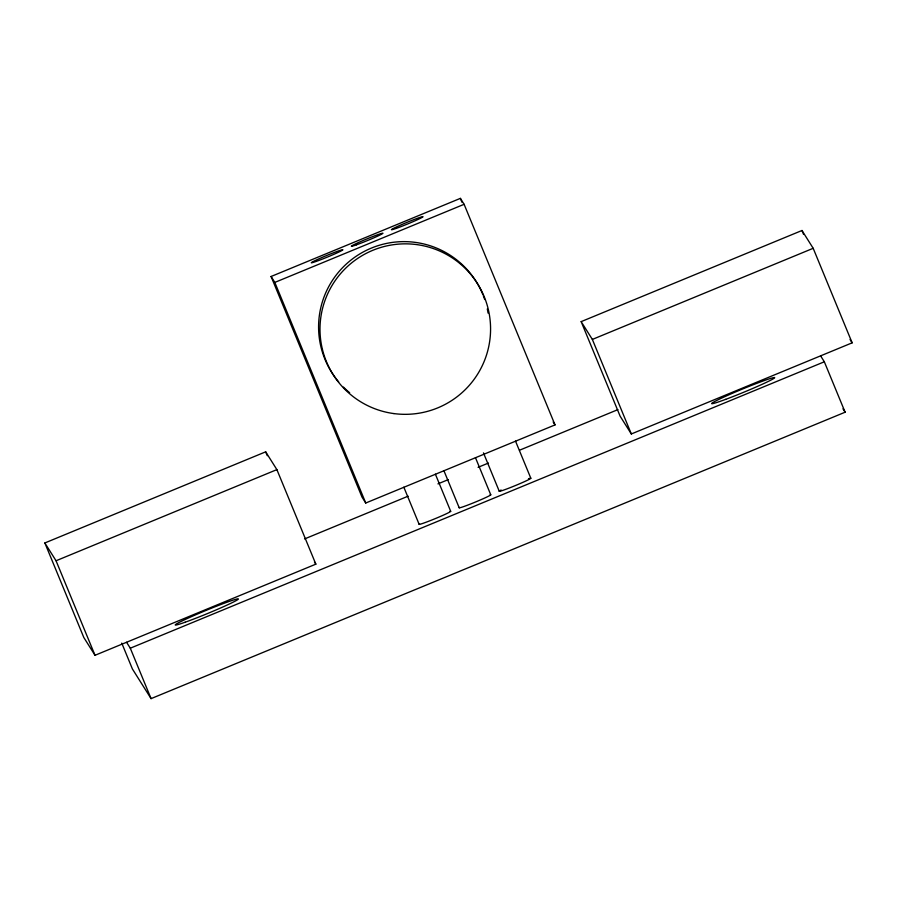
<?xml version="1.0" encoding="UTF-8"?>
<svg xmlns="http://www.w3.org/2000/svg" width="897" height="897" viewBox="0 0 897 897"><rect width="100%" height="100%" fill="white"/><g stroke="black" fill="none" stroke-linecap="round" stroke-linejoin="round"><path stroke-width="1.35" d="M271.085 276.489L460.374 198.372L464.108 204.303L555.03 424.898L365.741 503.015L362.007 497.084L271.085 276.489L274.818 282.42L365.741 503.015M274.818 282.42L464.108 204.303M44.85 542.965L265.68 451.83L276.881 469.624L315.845 564.157L95.015 655.292L83.813 637.498L44.85 542.965L56.051 560.76L95.015 655.292M581.155 321.631L801.985 230.495L813.187 248.301L852.15 342.833L631.32 433.969L620.119 416.174L581.155 321.631L592.356 339.425L631.32 433.969M56.051 560.76L276.881 469.624M592.356 339.425L813.187 248.301M304.565 538.929L408.146 496.176M437.938 483.887L448.287 479.615M478.079 467.326L488.428 463.054M519.509 450.227L617.921 409.615M126.567 642.274L130.3 648.206L824.332 361.783L845.12 412.205L151.077 698.628L132.408 668.971L121.757 643.115M850.053 339.503L852.15 342.833M820.598 355.851L824.332 361.783M842.967 408.785L845.12 412.205M553.157 421.938L555.03 424.898M314.443 561.937L315.845 564.157M801.985 230.495L803.589 234.386M460.374 198.372L461.966 202.24M515.517 441.122L530.822 478.247M483.449 452.862L499.27 491.264M475.455 457.649L490.76 494.785M443.903 470.667L459.208 507.803M435.393 474.188L450.698 511.312M403.841 487.206L419.146 524.33M265.68 451.83L267.284 455.71M130.3 648.206L151.077 698.628M483.27 295.606A85.327 85.215 -32.2 0 1 484.694 299.52M487.295 308.972A85.327 85.215 -32.2 0 1 488.069 313.087M349.651 392.729A85.327 85.215 -32.2 0 1 343.439 387.089M338.707 381.943A85.327 85.215 -32.2 0 1 359.596 254.064A85.327 85.215 -32.2 0 1 482.754 294.328M528.479 478.751A17.065 0.863 -22.4 0 1 515.517 485.501A17.065 0.863 -22.4 0 1 501.154 490.02M490.098 494.808A17.065 0.863 -22.4 0 1 475.455 502.028A17.065 0.863 -22.4 0 1 459.623 507.388M450.036 511.346A17.065 0.863 -22.4 0 1 435.381 518.567A17.065 0.863 -22.4 0 1 419.561 523.915M725.684 399.356A34.131 1.727 -22.4 0 0 774.638 377.794A34.131 1.727 -22.4 0 0 729.082 394.736A34.131 1.727 -22.4 0 0 725.684 399.356M356.356 244.859A17.065 0.863 -22.4 0 0 382.537 233.635A17.065 0.863 -22.4 0 0 362.646 240.699A17.065 0.863 -22.4 0 0 356.356 244.859M316.282 261.386A17.065 0.863 -22.4 0 0 342.463 250.162A17.065 0.863 -22.4 0 0 322.572 257.226A17.065 0.863 -22.4 0 0 316.282 261.386M396.418 228.32A17.065 0.863 -22.4 0 0 422.599 217.096A17.065 0.863 -22.4 0 0 402.708 224.16A17.065 0.863 -22.4 0 0 396.418 228.32M393.974 413.595A85.327 85.215 -32.2 0 0 484.156 296.548A85.327 85.215 -32.2 0 0 337.721 277.139A85.327 85.215 -32.2 0 0 393.974 413.595M185.186 622.204A34.131 1.727 -22.4 0 0 237.548 599.757A34.131 1.727 -22.4 0 0 197.766 613.884A34.131 1.727 -22.4 0 0 185.186 622.204"/></g></svg>
